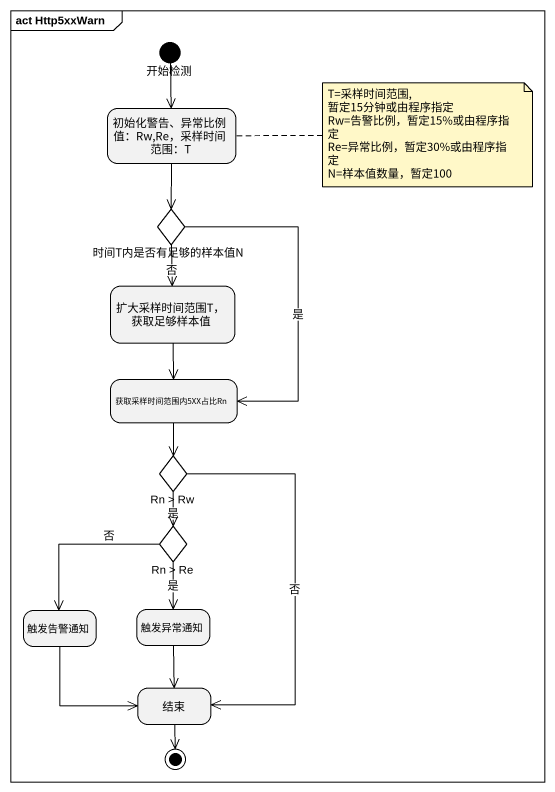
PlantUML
@startuml
mainframe act Http5xxWarn
hide empty description
state 开始检测 <<start>>
state "初始化警告、异常比例值：Rw,Re，采样时间范围：T" as 初始化警告_异常比例值_Rw_Re_采样时间范围_T
state 时间T内是否有足够的样本值N <<choice>>
state "扩大采样时间范围T，获取足够样本值" as 扩大采样时间范围T_获取足够样本值
state 获取采样时间范围内5XX占比Rn
state "Rn > Rw" as Rn_Rw <<choice>>
state "Rn > Re" as Rn_Re <<choice>>
state 触发告警通知
state 触发异常通知
state 结束
开始检测 --> 初始化警告_异常比例值_Rw_Re_采样时间范围_T
初始化警告_异常比例值_Rw_Re_采样时间范围_T --> 时间T内是否有足够的样本值N
时间T内是否有足够的样本值N --> 扩大采样时间范围T_获取足够样本值 : 否
时间T内是否有足够的样本值N --> 获取采样时间范围内5XX占比Rn : 是
扩大采样时间范围T_获取足够样本值 --> 获取采样时间范围内5XX占比Rn
获取采样时间范围内5XX占比Rn --> Rn_Rw
Rn_Rw --> Rn_Re : 是
Rn_Rw --> 结束 : 否
Rn_Re --> 触发告警通知 : 否
Rn_Re --> 触发异常通知 : 是
触发告警通知 --> 结束
触发异常通知 --> 结束
结束 --> [*]
note right of 初始化警告_异常比例值_Rw_Re_采样时间范围_T
  T=采样时间范围,暂定15分钟或由程序指定
  Rw=告警比例，暂定15%或由程序指定
  Re=异常比例，暂定30%或由程序指定
  N=样本值数量，暂定100
end note
@enduml
